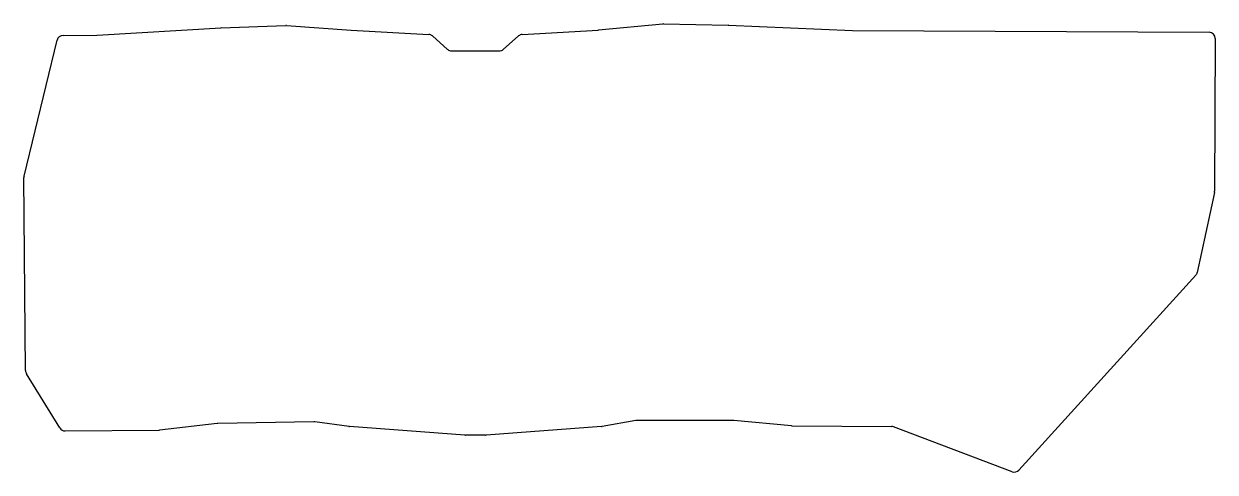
# Model space of a CAD drawing. Header units: millimetres. Extents: x 17 to 402, y -226 to -81.
import ezdxf

# ---------------------------------------------------------------- set-up
doc = ezdxf.new("R2010")
doc.units = ezdxf.units.MM

msp = doc.modelspace()

# ---------------------------------------------------------------- linework, layer by layer
for p, q in [((202.89, -82.76), (223.73, -80.79)), ((223.96, -80.78), (244.9, -81.15)), ((29.77, -84.49), (40.69, -84.4)), ((40.79, -84.39), (80.81, -82.07)), ((80.85, -82.06), (101.79, -81.27)), ((102.01, -81.28), (122.91, -82.83)), ((122.95, -82.84), (148.01, -84.2)), ((149.23, -84.7), (154.15, -89.04)), ((172.14, -89.03), (177.07, -84.69)), ((178.27, -84.19), (202.82, -82.77)), ((244.96, -81.15), (285.02, -82.97)), ((285.11, -82.97), (400.36, -83.48)), ((17.15, -129.94), (27.84, -86.02)), ((402.35, -85.49), (402.14, -134.85)), ((155.48, -89.53), (170.82, -89.53)), ((17.63, -192.77), (17.09, -130.43)), ((402.09, -135.26), (396.55, -161.05)), ((338.88, -224.94), (396.08, -161.98)), ((28.74, -211.32), (17.93, -193.8)), ((79.62, -209.85), (61.01, -211.99)), ((110.92, -209.33), (79.81, -209.83)), ((122.25, -210.89), (111.23, -209.35)), ((159.72, -213.69), (122.38, -210.9)), ((203.88, -210.89), (166.57, -213.68)), ((215.05, -208.9), (204.08, -210.87)), ((246.51, -208.91), (215.41, -208.87)), ((265.37, -210.66), (246.69, -208.92)), ((265.55, -210.66), (297.67, -210.8)), ((336.7, -225.47), (298.37, -210.93)), ((30.46, -212.27), (60.8, -212)), ((166.42, -213.69), (159.87, -213.7))]:
    msp.add_line(p, q)
for centre, start, end in [((223.92, -82.78), 88.984, 95.4207), ((29.79, -86.49), 90.5, 166.3086), ((40.67, -82.4), 270.5, 273.3295), ((80.93, -84.06), 92.1707, 93.3295), ((101.86, -83.27), 85.734, 92.1707), ((123.06, -80.84), 265.734, 266.8821), ((147.9, -86.2), 48.646, 86.8821), ((178.39, -86.19), 93.3159, 131.354), ((202.7, -80.77), 273.3159, 275.4207), ((244.87, -83.15), 87.3968, 88.984), ((285.11, -80.97), 267.3968, 269.75), ((400.35, -85.48), 359.75, 89.75), ((155.48, -87.53), 228.646, 270.0294), ((170.81, -87.53), 270.0294, 311.354), ((19.09, -130.41), 166.3086, 180.5), ((400.14, -134.84), 347.8715, 359.75), ((394.6, -160.63), 317.75, 347.8715), ((19.63, -192.75), 180.5, 211.6734), ((30.44, -210.27), 211.6734, 270.5), ((79.85, -211.83), 90.9311, 96.5681), ((110.95, -211.33), 82.0546, 90.9311), ((122.52, -208.9), 262.0546, 265.7255), ((203.73, -208.9), 274.2745, 280.1428), ((215.41, -210.87), 89.9269, 100.1428), ((246.51, -210.91), 84.6933, 89.9269), ((265.55, -208.66), 264.6933, 269.75), ((297.66, -212.8), 69.2343, 89.75), ((60.78, -210), 270.5, 276.5681), ((159.87, -211.7), 265.7255, 270.0739), ((166.42, -211.69), 270.0739, 274.2745), ((337.4, -223.6), 249.2343, 317.75)]:
    msp.add_arc(centre, 2, start, end)

doc.saveas('drawing.dxf')
